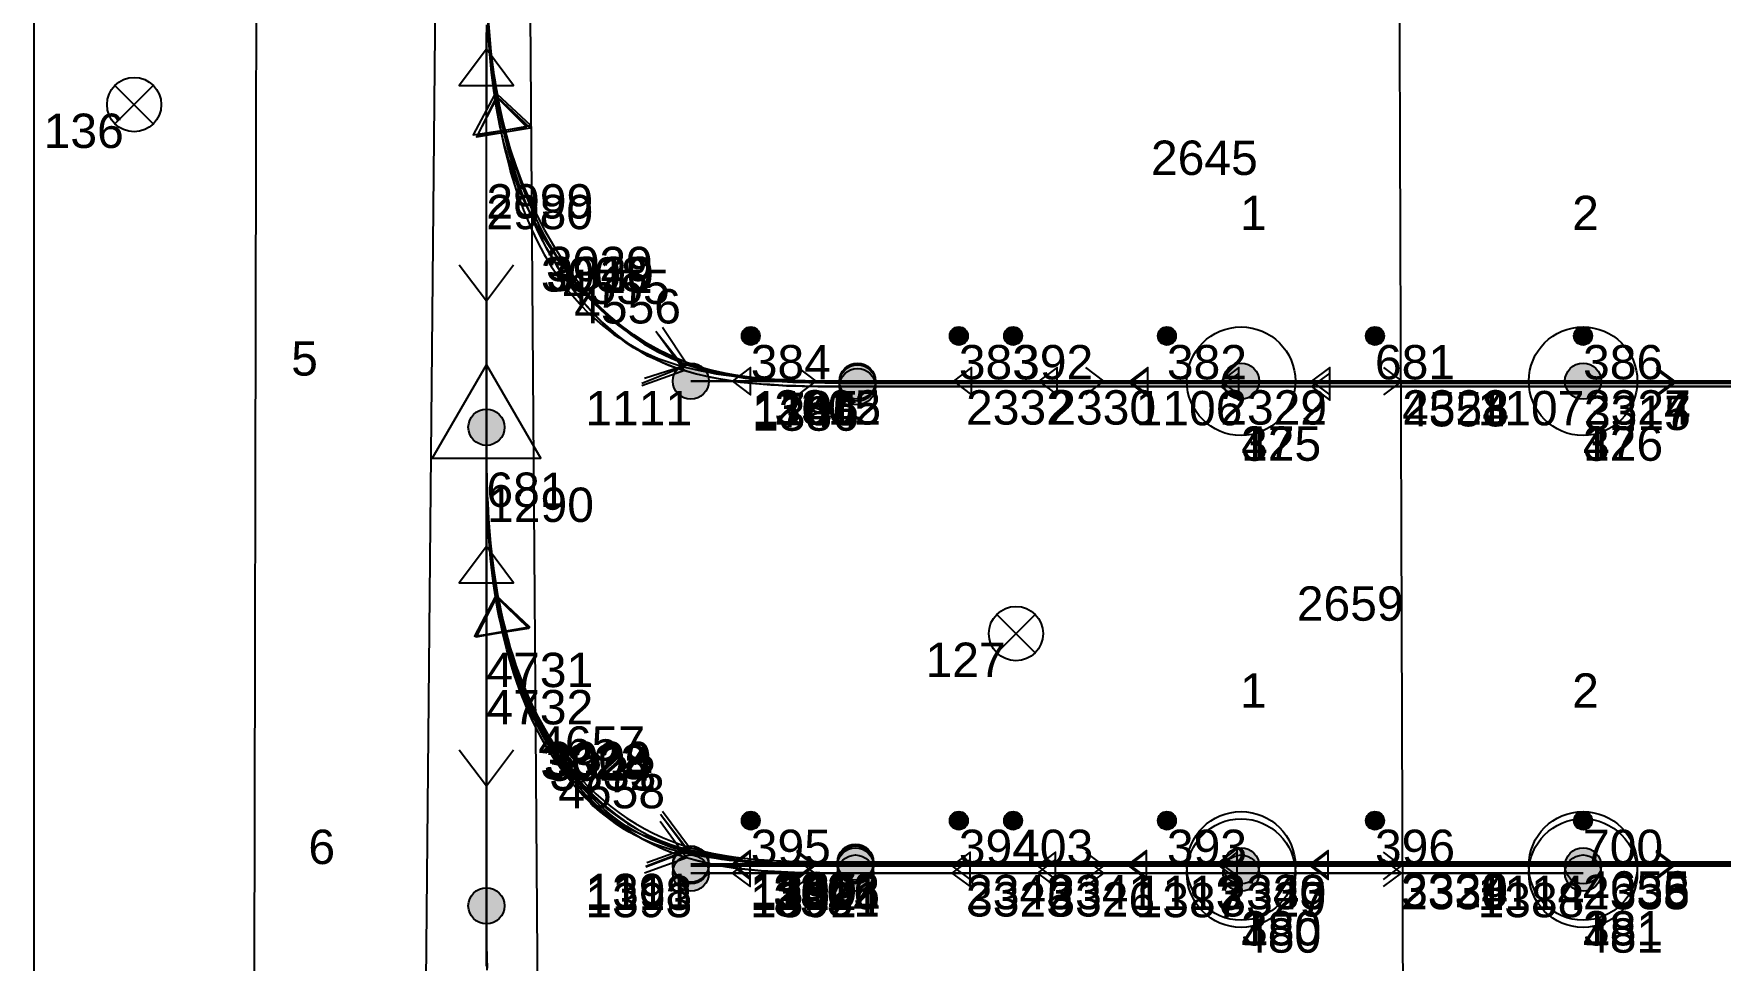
# Model space of a CAD drawing. Header units: millimetres. Extents: x 1508 to 209369, y 3688 to 146097.
# Drawn here: x 152067 to 161389, y 41154 to 46276 of the extents above; entities that cross this region are included whole.
import ezdxf

# ---------------------------------------------------------------- set-up
doc = ezdxf.new("R2010")
doc.units = ezdxf.units.MM
for name, color, linetype, true_color in [('Ndc8_Activity_DuiGao_Erceng', 1, 'Continuous', 0xff0000), ('Ndc8_Activity_DuiGao_ErcengID', 1, 'Continuous', 0xff0000), ('Ndc8_Activity_DuiGao_Sanceng', 1, 'Continuous', 0xff0000), ('Ndc8_Activity_DuiGao_SancengID', 1, 'Continuous', 0xff0000), ('Ndc8_Activity_DuiGao_Yiceng', 1, 'Continuous', 0xff0000), ('Ndc8_Activity_DuiGao_YicengID', 1, 'Continuous', 0xff0000), ('Ndc8_Cluster', 7, 'Continuous', 0x808000), ('Ndc8_DrawingLine', 7, 'Continuous', 0x000000), ('Ndc8_Home_Template', 1, 'Continuous', 0xff0000), ('Ndc8_Home_TemplateID', 1, 'Continuous', 0xff0000), ('Ndc8_Point', 7, 'Continuous', 0x000080), ('Ndc8_PointID', 7, 'Continuous', 0x000080), ('Ndc8_Reflector', 7, 'Continuous', 0x008000), ('Ndc8_ReflectorID', 7, 'Continuous', 0x008000), ('Ndc8_SD2_Bwd_AutoLoadEnabled', 7, 'Continuous', 0x0080c0), ('Ndc8_SD2_Bwd_AutoLoadEnabledID', 7, 'Continuous', 0x0080c0), ('Ndc8_SD2_Bwd_LoadOperation', 5, 'Continuous', 0x0000ff), ('Ndc8_SD2_Bwd_LoadOperationID', 5, 'Continuous', 0x0000ff), ('Ndc8_SD2_Bwd_NoForkAutoAdjust', 5, 'Continuous', 0x0000ff), ('Ndc8_SD2_Bwd_NoForkAutoAdjustID', 5, 'Continuous', 0x0000ff), ('Ndc8_SD2_Forward', 5, 'Continuous', 0x0000ff), ('Ndc8_SD2_ForwardID', 5, 'Continuous', 0x0000ff), ('Ndc8_SD2_Fwd_NoForkAutoAdjust', 5, 'Continuous', 0x0000ff), ('Ndc8_SD2_Fwd_NoForkAutoAdjustID', 5, 'Continuous', 0x0000ff), ('Ndc8_SD2_JiangCha', 5, 'Continuous', 0x0000ff), ('Ndc8_SD2_JiangChaID', 5, 'Continuous', 0x0000ff), ('Ndc8_SD2_Reverse', 5, 'Continuous', 0x0000ff), ('Ndc8_SD2_ReverseID', 5, 'Continuous', 0x0000ff), ('Ndc8_Spot', 1, 'Continuous', 0xff0000), ('Ndc8_SpotID', 1, 'Continuous', 0xff0000), ('Ndc8_Text', 7, 'Continuous', 0x000000)]:
    doc.layers.add(name, color=color, linetype=linetype, true_color=true_color)
doc.styles.add('Ndc8Style', font='arial.ttf', dxfattribs={"height": 0.2})

msp = doc.modelspace()

# ---------------------------------------------------------------- hatches: boundary and pattern name
at = {"layer": 'Ndc8_Point'}
h = msp.add_hatch(color=256, dxfattribs=at)
edge = h.paths.add_edge_path(flags=0)
edge.add_arc((155699, 44355), 100, 0, 360)
h = msp.add_hatch(color=256, dxfattribs=at)
edge = h.paths.add_edge_path(flags=0)
edge.add_arc((156620, 44355), 100, 0, 360)
h = msp.add_hatch(color=256, dxfattribs=at)
edge = h.paths.add_edge_path(flags=0)
edge.add_arc((156620, 44345), 100, 0, 360)
h = msp.add_hatch(color=256, dxfattribs=at)
edge = h.paths.add_edge_path(flags=0)
edge.add_arc((156620, 44325), 100, 0, 360)
h = msp.add_hatch(color=256, dxfattribs=at)
edge = h.paths.add_edge_path(flags=0)
edge.add_arc((158740, 44355), 100, 0, 360)
h = msp.add_hatch(color=256, dxfattribs=at)
edge = h.paths.add_edge_path(flags=0)
edge.add_arc((160630, 44355), 100, 0, 360)
h = msp.add_hatch(color=256, dxfattribs=at)
edge = h.paths.add_edge_path(flags=0)
edge.add_arc((154569, 44100), 100, 0, 360)
h = msp.add_hatch(color=256, dxfattribs=at)
edge = h.paths.add_edge_path(flags=0)
edge.add_arc((155699, 41686), 100, 0, 360)
h = msp.add_hatch(color=256, dxfattribs=at)
edge = h.paths.add_edge_path(flags=0)
edge.add_arc((155699, 41676), 100, 0, 360)
h = msp.add_hatch(color=256, dxfattribs=at)
edge = h.paths.add_edge_path(flags=0)
edge.add_arc((156609, 41696), 100, 0, 360)
h = msp.add_hatch(color=256, dxfattribs=at)
edge = h.paths.add_edge_path(flags=0)
edge.add_arc((156609, 41686), 100, 0, 360)
h = msp.add_hatch(color=256, dxfattribs=at)
edge = h.paths.add_edge_path(flags=0)
edge.add_arc((156609, 41676), 100, 0, 360)
h = msp.add_hatch(color=256, dxfattribs=at)
edge = h.paths.add_edge_path(flags=0)
edge.add_arc((158740, 41676), 100, 0, 360)
h = msp.add_hatch(color=256, dxfattribs=at)
edge = h.paths.add_edge_path(flags=0)
edge.add_arc((160630, 41676), 100, 0, 360)
h = msp.add_hatch(color=256, dxfattribs=at)
edge = h.paths.add_edge_path(flags=0)
edge.add_arc((155699, 41636), 100, 0, 360)
h = msp.add_hatch(color=256, dxfattribs=at)
edge = h.paths.add_edge_path(flags=0)
edge.add_arc((156609, 41636), 100, 0, 360)
h = msp.add_hatch(color=256, dxfattribs=at)
edge = h.paths.add_edge_path(flags=0)
edge.add_arc((158740, 41636), 100, 0, 360)
h = msp.add_hatch(color=256, dxfattribs=at)
edge = h.paths.add_edge_path(flags=0)
edge.add_arc((160630, 41636), 100, 0, 360)
h = msp.add_hatch(color=256, dxfattribs=at)
edge = h.paths.add_edge_path(flags=0)
edge.add_arc((154569, 41455), 100, 0, 360)
at = {"layer": 'Ndc8_Spot'}
h = msp.add_hatch(color=256, dxfattribs=at)
edge = h.paths.add_edge_path(flags=0)
edge.add_arc((156030, 44605), 50, 0, 360)
h = msp.add_hatch(color=256, dxfattribs=at)
edge = h.paths.add_edge_path(flags=0)
edge.add_arc((157180, 44605), 50, 0, 360)
h = msp.add_hatch(color=256, dxfattribs=at)
edge = h.paths.add_edge_path(flags=0)
edge.add_arc((157480, 44605), 50, 0, 360)
h = msp.add_hatch(color=256, dxfattribs=at)
edge = h.paths.add_edge_path(flags=0)
edge.add_arc((158330, 44605), 50, 0, 360)
h = msp.add_hatch(color=256, dxfattribs=at)
edge = h.paths.add_edge_path(flags=0)
edge.add_arc((159480, 44605), 50, 0, 360)
h = msp.add_hatch(color=256, dxfattribs=at)
edge = h.paths.add_edge_path(flags=0)
edge.add_arc((160630, 44605), 50, 0, 360)
h = msp.add_hatch(color=256, dxfattribs=at)
edge = h.paths.add_edge_path(flags=0)
edge.add_arc((156030, 41926), 50, 0, 360)
h = msp.add_hatch(color=256, dxfattribs=at)
edge = h.paths.add_edge_path(flags=0)
edge.add_arc((157180, 41926), 50, 0, 360)
h = msp.add_hatch(color=256, dxfattribs=at)
edge = h.paths.add_edge_path(flags=0)
edge.add_arc((157480, 41926), 50, 0, 360)
h = msp.add_hatch(color=256, dxfattribs=at)
edge = h.paths.add_edge_path(flags=0)
edge.add_arc((158330, 41926), 50, 0, 360)
h = msp.add_hatch(color=256, dxfattribs=at)
edge = h.paths.add_edge_path(flags=0)
edge.add_arc((159480, 41926), 50, 0, 360)
h = msp.add_hatch(color=256, dxfattribs=at)
edge = h.paths.add_edge_path(flags=0)
edge.add_arc((160630, 41926), 50, 0, 360)

# ---------------------------------------------------------------- linework, layer by layer
at = {"layer": 'Ndc8_Activity_DuiGao_Erceng'}
for centre in [(158740, 44355), (160630, 44355), (158740, 41676), (160630, 41676)]:
    msp.add_circle(centre, 300, dxfattribs=at)
at = {"layer": 'Ndc8_Activity_DuiGao_Sanceng'}
for centre in [(158740, 44355), (160630, 44355), (158740, 41636), (160630, 41636)]:
    msp.add_circle(centre, 300, dxfattribs=at)
at = {"layer": 'Ndc8_Activity_DuiGao_Yiceng'}
for centre in [(158740, 44355), (160630, 44355), (158740, 41676), (160630, 41676)]:
    msp.add_circle(centre, 300, dxfattribs=at)
at = {"layer": 'Ndc8_Cluster'}
for points in [[(153314, 55621), (153237, 17442), (159717, 17319), (159585, 55859), (155453, 55679), (155305, 56105), (158582, 58184), (158534, 58615), (155109, 56833), (154791, 57985), (154262, 57994), (153898, 55663)], [(154394, 57933), (154034, 19868), (155009, 19869), (154742, 55801), (158706, 58354), (158574, 58567), (154811, 56554), (154727, 57932)]]:
    msp.add_lwpolyline(points, close=True, dxfattribs=at)
at = {"layer": 'Ndc8_DrawingLine'}
msp.add_line((152067, 53256), (152067, 19650), dxfattribs=at)
at = {"layer": 'Ndc8_Home_Template'}
msp.add_lwpolyline([(154869, 43927), (154269, 43927), (154569, 44446)], close=True, dxfattribs=at)
at = {"layer": 'Ndc8_Point'}
for centre in [(155699, 44355), (156620, 44355), (156620, 44345), (156620, 44325), (158740, 44355), (160630, 44355), (154569, 44100), (155699, 41686), (155699, 41676), (156609, 41696), (156609, 41686), (156609, 41676), (158740, 41676), (160630, 41676), (155699, 41636), (156609, 41636), (158740, 41636), (160630, 41636), (154569, 41455)]:
    msp.add_circle(centre, 100, dxfattribs=at)
at = {"layer": 'Ndc8_Reflector'}
for p, q in [((152728, 45990), (152516, 45778)), ((152516, 45990), (152728, 45778)), ((157602, 43066), (157390, 42854)), ((157390, 43066), (157602, 42854))]:
    msp.add_line(p, q, dxfattribs=at)
for centre in [(152622, 45884), (157496, 42960)]:
    msp.add_circle(centre, 150, dxfattribs=at)
at = {"layer": 'Ndc8_SD2_Bwd_AutoLoadEnabled'}
for points in [[(154579, 46355), (154586, 46266), (154594, 46177), (154604, 46088), (154617, 45998), (154633, 45908), (154652, 45818), (154675, 45728), (154701, 45637), (154701, 45637), (154731, 45546), (154765, 45456), (154804, 45366), (154845, 45277), (154890, 45190), (154939, 45105), (154991, 45022), (155046, 44943), (155105, 44868), (155166, 44796), (155230, 44729), (155297, 44668), (155367, 44612), (155439, 44562), (155439, 44562), (155513, 44519), (155590, 44482), (155669, 44450), (155749, 44424), (155831, 44403), (155915, 44386), (156000, 44372), (156087, 44362), (156174, 44355), (156262, 44350), (156351, 44347), (156440, 44346), (156530, 44345), (156620, 44345)], [(154580, 46289), (154582, 46251), (154585, 46214), (154588, 46178), (154591, 46141), (154595, 46105), (154598, 46069), (154602, 46034), (154607, 45999), (154611, 45963), (154616, 45928), (154622, 45893), (154627, 45859), (154633, 45824), (154633, 45824), (154639, 45789), (154646, 45754), (154653, 45720), (154660, 45685), (154668, 45650), (154676, 45615), (154685, 45581), (154694, 45546), (154703, 45511), (154714, 45476), (154724, 45441), (154736, 45406), (154748, 45371), (154761, 45336), (154761, 45336), (154774, 45301), (154788, 45265), (154803, 45230), (154819, 45195), (154835, 45160), (154852, 45125), (154870, 45090), (154889, 45056), (154908, 45022), (154929, 44988), (154950, 44955), (154972, 44922), (154995, 44890), (155019, 44859), (155019, 44859), (155044, 44829), (155070, 44799), (155096, 44770), (155124, 44741), (155152, 44714), (155181, 44688), (155211, 44662), (155242, 44638), (155274, 44614), (155307, 44592), (155340, 44570), (155374, 44550), (155409, 44531), (155445, 44513), (155445, 44513), (155482, 44497), (155519, 44481), (155557, 44467), (155596, 44454), (155635, 44442), (155675, 44431), (155715, 44421), (155756, 44412), (155797, 44404), (155838, 44396), (155880, 44390), (155923, 44384), (155965, 44379), (156008, 44375), (156008, 44375), (156051, 44371), (156094, 44367), (156137, 44364), (156181, 44362), (156224, 44360), (156268, 44359), (156312, 44357), (156356, 44357), (156400, 44356), (156444, 44355), (156488, 44355), (156532, 44355), (156576, 44355), (156620, 44355)], [(154581, 46312), (154583, 46275), (154586, 46238), (154589, 46202), (154593, 46166), (154597, 46130), (154601, 46094), (154605, 46059), (154610, 46023), (154615, 45987), (154621, 45952), (154627, 45916), (154633, 45881), (154640, 45845), (154640, 45845), (154647, 45809), (154655, 45773), (154663, 45737), (154671, 45702), (154680, 45666), (154690, 45629), (154700, 45593), (154710, 45557), (154721, 45521), (154733, 45485), (154745, 45449), (154757, 45413), (154770, 45377), (154784, 45341), (154784, 45341), (154799, 45305), (154814, 45269), (154830, 45234), (154846, 45198), (154863, 45163), (154881, 45128), (154899, 45093), (154919, 45058), (154939, 45024), (154959, 44990), (154981, 44957), (155003, 44924), (155026, 44891), (155050, 44859), (155050, 44859), (155075, 44828), (155100, 44797), (155127, 44767), (155154, 44737), (155182, 44708), (155210, 44680), (155240, 44653), (155270, 44627), (155301, 44602), (155333, 44578), (155365, 44555), (155399, 44533), (155433, 44513), (155467, 44494), (155467, 44494), (155503, 44476), (155539, 44460), (155576, 44444), (155613, 44430), (155651, 44418), (155689, 44406), (155729, 44395), (155768, 44386), (155808, 44377), (155849, 44369), (155889, 44362), (155931, 44356), (155972, 44350), (156014, 44346), (156014, 44346), (156056, 44342), (156099, 44338), (156141, 44335), (156184, 44333), (156227, 44330), (156270, 44329), (156314, 44328), (156357, 44327), (156401, 44326), (156444, 44325), (156488, 44325), (156532, 44325), (156576, 44325), (156620, 44325)], [(155542, 44654), (155681, 44446), (155443, 44370)], [(155506, 44632), (155660, 44435), (155428, 44343)], [(155516, 44616), (155663, 44414), (155428, 44330)], [(154569, 44100), (154569, 44044), (154569, 43989), (154569, 43933), (154570, 43877), (154571, 43821), (154572, 43764), (154574, 43707), (154577, 43650), (154580, 43592), (154584, 43534), (154589, 43474), (154595, 43415), (154602, 43354), (154610, 43293), (154610, 43293), (154619, 43230), (154630, 43167), (154642, 43104), (154656, 43040), (154671, 42975), (154688, 42911), (154707, 42847), (154727, 42783), (154749, 42719), (154774, 42656), (154800, 42593), (154828, 42532), (154859, 42471), (154892, 42412), (154892, 42412), (154927, 42354), (154964, 42297), (155004, 42242), (155046, 42189), (155090, 42138), (155137, 42089), (155186, 42042), (155236, 41998), (155289, 41956), (155344, 41917), (155401, 41881), (155460, 41848), (155522, 41818), (155585, 41791), (155585, 41791), (155650, 41768), (155717, 41749), (155785, 41732), (155855, 41718), (155926, 41707), (155999, 41698), (156073, 41690), (156148, 41685), (156223, 41681), (156300, 41679), (156376, 41677), (156454, 41676), (156531, 41676), (156609, 41676)], [(154569, 44100), (154569, 44043), (154569, 43986), (154569, 43929), (154570, 43871), (154571, 43814), (154572, 43756), (154574, 43697), (154577, 43639), (154580, 43579), (154584, 43520), (154589, 43459), (154596, 43398), (154603, 43336), (154611, 43273), (154611, 43273), (154621, 43210), (154632, 43146), (154644, 43081), (154658, 43016), (154674, 42950), (154691, 42885), (154710, 42820), (154731, 42756), (154753, 42691), (154778, 42628), (154805, 42566), (154833, 42504), (154864, 42445), (154897, 42386), (154897, 42386), (154932, 42329), (154970, 42274), (155010, 42221), (155052, 42170), (155096, 42121), (155142, 42074), (155191, 42029), (155241, 41987), (155294, 41948), (155349, 41911), (155406, 41877), (155465, 41846), (155526, 41818), (155589, 41794), (155589, 41794), (155653, 41772), (155720, 41754), (155788, 41738), (155858, 41725), (155929, 41715), (156001, 41706), (156075, 41699), (156149, 41694), (156225, 41691), (156301, 41689), (156377, 41687), (156454, 41686), (156532, 41686), (156609, 41686)], [(154569, 44100), (154569, 44040), (154569, 43980), (154569, 43921), (154570, 43861), (154571, 43800), (154573, 43740), (154575, 43679), (154578, 43618), (154581, 43556), (154586, 43494), (154591, 43431), (154598, 43368), (154606, 43304), (154615, 43239), (154615, 43239), (154626, 43174), (154638, 43108), (154651, 43041), (154667, 42975), (154683, 42908), (154702, 42841), (154722, 42775), (154744, 42709), (154768, 42644), (154794, 42580), (154822, 42517), (154851, 42455), (154883, 42394), (154917, 42335), (154917, 42335), (154953, 42278), (154992, 42223), (155032, 42169), (155075, 42118), (155119, 42069), (155166, 42022), (155215, 41978), (155265, 41936), (155318, 41896), (155373, 41860), (155429, 41826), (155488, 41795), (155548, 41768), (155610, 41743), (155610, 41743), (155674, 41722), (155739, 41703), (155806, 41688), (155875, 41675), (155944, 41664), (156015, 41656), (156087, 41649), (156160, 41644), (156234, 41641), (156308, 41638), (156383, 41637), (156458, 41636), (156533, 41636), (156609, 41636)], [(154569, 44100), (154569, 44059), (154569, 44018), (154569, 43976), (154569, 43935), (154570, 43893), (154570, 43852), (154571, 43810), (154572, 43767), (154574, 43724), (154576, 43681), (154578, 43638), (154581, 43594), (154584, 43549), (154588, 43504), (154588, 43504), (154592, 43459), (154597, 43412), (154602, 43366), (154608, 43319), (154615, 43271), (154623, 43223), (154631, 43175), (154641, 43126), (154651, 43078), (154662, 43029), (154674, 42980), (154687, 42931), (154701, 42882), (154716, 42833), (154716, 42833), (154732, 42784), (154750, 42736), (154768, 42687), (154788, 42639), (154809, 42591), (154831, 42544), (154855, 42497), (154880, 42451), (154906, 42406), (154934, 42361), (154963, 42317), (154994, 42274), (155027, 42232), (155061, 42191), (155061, 42191), (155097, 42151), (155134, 42112), (155173, 42075), (155214, 42039), (155256, 42004), (155300, 41971), (155346, 41940), (155393, 41910), (155441, 41882), (155491, 41856), (155543, 41832), (155597, 41810), (155652, 41790), (155708, 41773), (155708, 41773), (155766, 41757), (155825, 41744), (155886, 41733), (155948, 41724), (156011, 41716), (156075, 41710), (156140, 41706), (156205, 41702), (156272, 41699), (156338, 41698), (156406, 41697), (156473, 41696), (156541, 41696), (156609, 41696)], [(155532, 41961), (155684, 41763), (155451, 41672)], [(155535, 41957), (155685, 41757), (155451, 41669)], [(155543, 41979), (155691, 41778), (155456, 41692)], [(155529, 41923), (155677, 41721), (155442, 41635)], [(154569, 41455), (154569, 41399), (154569, 41344), (154569, 41288), (154570, 41232), (154571, 41176), (154572, 41120)], [(154569, 41455), (154569, 41398), (154569, 41341), (154569, 41283), (154570, 41226), (154571, 41168), (154573, 41110)]]:
    msp.add_lwpolyline(points, dxfattribs=at)
at = {"layer": 'Ndc8_SD2_Bwd_LoadOperation'}
for points in [[(157880, 44430), (157980, 44355), (157880, 44280)], [(159528, 44430), (159628, 44355), (159528, 44280)], [(161035, 44430), (161135, 44355), (161035, 44280)], [(161035, 44420), (161135, 44345), (161035, 44270)], [(155699, 44355), (158740, 44355)], [(156620, 44355), (160630, 44355)], [(156620, 44355), (162640, 44355)], [(156620, 44355), (164650, 44355)], [(156620, 44355), (166660, 44355)], [(156620, 44345), (162640, 44345)], [(156620, 44325), (164650, 44325)], [(156620, 44325), (166660, 44325)], [(161032, 41761), (161132, 41686), (161032, 41611)], [(155699, 41676), (158740, 41676)], [(156609, 41696), (164650, 41696)], [(156609, 41686), (162640, 41686)], [(156609, 41686), (166660, 41686)], [(156609, 41676), (160630, 41676)], [(156609, 41676), (162640, 41676)], [(156609, 41676), (164650, 41676)], [(156609, 41676), (166660, 41676)], [(157880, 41751), (157980, 41676), (157880, 41601)], [(157880, 41711), (157980, 41636), (157880, 41561)], [(159525, 41751), (159625, 41676), (159525, 41601)], [(159525, 41711), (159625, 41636), (159525, 41561)], [(161032, 41751), (161132, 41676), (161032, 41601)], [(155699, 41636), (158740, 41636)], [(156609, 41636), (160630, 41636)]]:
    msp.add_lwpolyline(points, dxfattribs=at)
at = {"layer": 'Ndc8_SD2_Bwd_NoForkAutoAdjust'}
for points in [[(156290, 44430), (156390, 44355), (156290, 44280)], [(155699, 44355), (156620, 44355)], [(156282, 41761), (156382, 41686), (156282, 41611)], [(155699, 41686), (156609, 41686)], [(155699, 41676), (156609, 41676)], [(156282, 41751), (156382, 41676), (156282, 41601)], [(156282, 41711), (156382, 41636), (156282, 41561)], [(155699, 41636), (156609, 41636)]]:
    msp.add_lwpolyline(points, dxfattribs=at)
at = {"layer": 'Ndc8_SD2_Forward'}
for points in [[(154569, 44100), (154569, 44167), (154569, 44235), (154569, 44302), (154569, 44369), (154569, 44436), (154569, 44503), (154569, 44570), (154569, 44637), (154569, 44704), (154569, 44770), (154569, 44837), (154569, 44903), (154569, 44970), (154569, 45036), (154569, 45036), (154569, 45101), (154569, 45167), (154569, 45232), (154569, 45298), (154569, 45363), (154569, 45428), (154569, 45494), (154569, 45559), (154569, 45624), (154569, 45689), (154569, 45755), (154569, 45820), (154569, 45886), (154569, 45952), (154569, 45952), (154569, 46017), (154569, 46084), (154569, 46150), (154569, 46217), (154569, 46283)], [(154569, 46190), (154419, 45990), (154719, 45990), (154569, 46190)], [(154569, 41455), (154569, 41518), (154569, 41581), (154569, 41645), (154569, 41708), (154569, 41772), (154569, 41837), (154569, 41902), (154569, 41968), (154569, 42034), (154569, 42102), (154569, 42170), (154569, 42239), (154569, 42310), (154569, 42381), (154569, 42381), (154569, 42454), (154569, 42528), (154569, 42603), (154569, 42678), (154569, 42754), (154569, 42829), (154569, 42904), (154569, 42978), (154569, 43052), (154569, 43124), (154569, 43194), (154569, 43263), (154569, 43329), (154569, 43394), (154569, 43394), (154569, 43455), (154569, 43514), (154569, 43571), (154569, 43626), (154569, 43679), (154569, 43730), (154569, 43780), (154569, 43828), (154569, 43875), (154569, 43921), (154569, 43966), (154569, 44011), (154569, 44056), (154569, 44100)], [(154569, 43441), (154419, 43241), (154719, 43241), (154569, 43441)], [(154569, 41124), (154569, 41167), (154569, 41209), (154569, 41248), (154569, 41285), (154569, 41321), (154569, 41355), (154569, 41389), (154569, 41422), (154569, 41455)]]:
    msp.add_lwpolyline(points, dxfattribs=at)
at = {"layer": 'Ndc8_SD2_Fwd_NoForkAutoAdjust'}
for points in [[(155929, 44355), (156029, 44280), (156029, 44430), (155929, 44355)], [(157150, 44355), (157250, 44280), (157250, 44430), (157150, 44355)], [(157623, 44355), (157723, 44280), (157723, 44430), (157623, 44355)], [(158125, 44355), (158225, 44280), (158225, 44430), (158125, 44355)], [(158125, 44345), (158225, 44270), (158225, 44420), (158125, 44345)], [(158628, 44355), (158728, 44280), (158728, 44430), (158628, 44355)], [(158628, 44325), (158728, 44250), (158728, 44400), (158628, 44325)], [(159130, 44355), (159230, 44280), (159230, 44430), (159130, 44355)], [(159130, 44325), (159230, 44250), (159230, 44400), (159130, 44325)], [(156620, 44355), (155699, 44355)], [(166660, 44355), (156620, 44355)], [(164650, 44355), (156620, 44355)], [(162640, 44355), (156620, 44355)], [(160630, 44355), (156620, 44355)], [(158740, 44355), (156620, 44355)], [(162640, 44345), (156620, 44345)], [(164650, 44325), (156620, 44325)], [(166660, 44325), (156620, 44325)], [(155927, 41686), (156027, 41611), (156027, 41761), (155927, 41686)], [(158117, 41686), (158217, 41611), (158217, 41761), (158117, 41686)], [(158619, 41696), (158719, 41621), (158719, 41771), (158619, 41696)], [(159122, 41686), (159222, 41611), (159222, 41761), (159122, 41686)], [(156609, 41686), (155699, 41686)], [(156609, 41676), (155699, 41676)], [(155927, 41676), (156027, 41601), (156027, 41751), (155927, 41676)], [(155927, 41636), (156027, 41561), (156027, 41711), (155927, 41636)], [(164650, 41696), (156609, 41696)], [(162640, 41686), (156609, 41686)], [(166660, 41686), (156609, 41686)], [(166660, 41676), (156609, 41676)], [(164650, 41676), (156609, 41676)], [(162640, 41676), (156609, 41676)], [(160630, 41676), (156609, 41676)], [(158740, 41676), (156609, 41676)], [(157142, 41676), (157242, 41601), (157242, 41751), (157142, 41676)], [(157142, 41636), (157242, 41561), (157242, 41711), (157142, 41636)], [(157614, 41676), (157714, 41601), (157714, 41751), (157614, 41676)], [(157614, 41636), (157714, 41561), (157714, 41711), (157614, 41636)], [(158117, 41676), (158217, 41601), (158217, 41751), (158117, 41676)], [(158619, 41676), (158719, 41601), (158719, 41751), (158619, 41676)], [(159122, 41676), (159222, 41601), (159222, 41751), (159122, 41676)], [(156609, 41636), (155699, 41636)], [(158740, 41636), (156609, 41636)], [(160630, 41636), (156609, 41636)]]:
    msp.add_lwpolyline(points, dxfattribs=at)
at = {"layer": 'Ndc8_SD2_JiangCha'}
for points in [[(156620, 44345), (156540, 44345), (156459, 44346), (156379, 44347), (156299, 44349), (156219, 44353), (156140, 44359), (156061, 44367), (155982, 44378), (155904, 44393), (155827, 44410), (155751, 44432), (155675, 44458), (155601, 44489), (155527, 44525), (155527, 44525), (155454, 44566), (155383, 44612), (155313, 44663), (155245, 44720), (155179, 44780), (155115, 44845), (155054, 44914), (154996, 44987), (154941, 45063), (154890, 45142), (154842, 45224), (154798, 45309), (154758, 45397), (154723, 45487), (154723, 45487), (154692, 45578), (154666, 45672), (154644, 45767), (154625, 45864), (154610, 45962), (154598, 46062), (154588, 46163), (154581, 46264), (154576, 46367)], [(156620, 44355), (156562, 44355), (156504, 44355), (156446, 44356), (156388, 44356), (156330, 44357), (156273, 44359), (156217, 44362), (156161, 44365), (156106, 44369), (156051, 44374), (155998, 44381), (155945, 44388), (155894, 44397), (155843, 44408), (155843, 44408), (155794, 44420), (155746, 44433), (155699, 44448), (155654, 44465), (155609, 44483), (155566, 44502), (155524, 44522), (155483, 44544), (155443, 44567), (155405, 44590), (155367, 44615), (155331, 44641), (155296, 44667), (155263, 44694), (155263, 44694), (155230, 44722), (155199, 44751), (155168, 44780), (155139, 44810), (155111, 44841), (155084, 44872), (155058, 44904), (155032, 44937), (155008, 44970), (154984, 45004), (154962, 45039), (154940, 45075), (154918, 45111), (154898, 45148), (154898, 45148), (154878, 45185), (154859, 45223), (154841, 45262), (154823, 45301), (154806, 45341), (154789, 45381), (154773, 45421), (154758, 45462), (154744, 45503), (154730, 45545), (154717, 45586), (154704, 45628), (154692, 45670), (154681, 45712), (154681, 45712), (154670, 45754), (154660, 45796), (154651, 45838), (154642, 45880), (154634, 45922), (154626, 45964), (154619, 46007), (154612, 46049), (154606, 46091), (154601, 46133), (154596, 46175), (154592, 46217), (154588, 46259), (154584, 46301)], [(156620, 44325), (156571, 44325), (156522, 44325), (156473, 44325), (156425, 44326), (156376, 44326), (156327, 44327), (156279, 44329), (156231, 44330), (156183, 44333), (156135, 44336), (156087, 44339), (156040, 44343), (155993, 44348), (155946, 44354), (155946, 44354), (155900, 44360), (155854, 44368), (155808, 44377), (155763, 44387), (155718, 44398), (155674, 44410), (155630, 44424), (155587, 44439), (155545, 44456), (155503, 44474), (155462, 44494), (155422, 44517), (155382, 44540), (155344, 44566), (155344, 44566), (155306, 44595), (155269, 44625), (155232, 44656), (155197, 44690), (155163, 44725), (155130, 44762), (155097, 44800), (155066, 44839), (155036, 44880), (155007, 44921), (154979, 44963), (154952, 45006), (154926, 45049), (154902, 45093), (154902, 45093), (154879, 45137), (154856, 45182), (154835, 45227), (154816, 45272), (154797, 45317), (154779, 45362), (154762, 45408), (154747, 45453), (154732, 45499), (154718, 45545), (154705, 45590), (154692, 45635), (154681, 45680), (154670, 45725), (154670, 45725), (154660, 45770), (154650, 45815), (154641, 45859), (154633, 45903), (154626, 45947), (154619, 45991), (154612, 46034), (154607, 46077), (154601, 46120), (154597, 46162), (154592, 46204), (154588, 46246), (154585, 46288)], [(154614, 45937), (154495, 45717), (154791, 45761), (154614, 45937)], [(154629, 45927), (154515, 45705), (154811, 45755), (154629, 45927)], [(154631, 45939), (154519, 45715), (154815, 45769), (154631, 45939)], [(156609, 41676), (156565, 41676), (156520, 41676), (156476, 41676), (156432, 41676), (156388, 41677), (156344, 41678), (156300, 41679), (156256, 41680), (156213, 41681), (156169, 41683), (156126, 41686), (156083, 41689), (156040, 41692), (155997, 41696), (155997, 41696), (155954, 41701), (155912, 41706), (155870, 41712), (155829, 41719), (155788, 41727), (155747, 41735), (155707, 41745), (155667, 41755), (155628, 41766), (155590, 41778), (155553, 41792), (155516, 41806), (155479, 41822), (155444, 41839), (155444, 41839), (155410, 41857), (155376, 41876), (155343, 41896), (155311, 41918), (155280, 41940), (155250, 41964), (155220, 41989), (155192, 42014), (155164, 42040), (155137, 42068), (155110, 42096), (155085, 42124), (155060, 42154), (155036, 42184), (155036, 42184), (155012, 42214), (154990, 42246), (154968, 42277), (154946, 42309), (154926, 42342), (154906, 42375), (154887, 42408), (154868, 42442), (154851, 42475), (154834, 42509), (154817, 42543), (154802, 42577), (154787, 42611), (154772, 42645), (154772, 42645), (154759, 42679), (154746, 42713), (154734, 42746), (154722, 42780), (154711, 42814), (154700, 42847), (154690, 42881), (154681, 42915), (154672, 42949), (154664, 42982), (154656, 43016), (154648, 43050), (154641, 43084), (154635, 43118), (154635, 43118), (154628, 43153), (154622, 43187), (154617, 43222), (154612, 43256), (154607, 43291), (154602, 43326), (154598, 43361), (154594, 43396), (154591, 43431), (154588, 43466), (154585, 43501), (154582, 43536), (154580, 43571), (154578, 43606), (154578, 43606), (154576, 43642), (154575, 43677), (154573, 43712), (154572, 43747), (154571, 43783), (154571, 43818), (154570, 43853), (154570, 43888), (154569, 43924), (154569, 43959), (154569, 43994), (154569, 44029), (154569, 44065), (154569, 44100)], [(156609, 41686), (156565, 41686), (156522, 41686), (156478, 41686), (156434, 41686), (156391, 41687), (156347, 41687), (156304, 41688), (156260, 41689), (156217, 41690), (156173, 41691), (156130, 41693), (156087, 41695), (156043, 41698), (156000, 41701), (156000, 41701), (155957, 41704), (155914, 41708), (155871, 41713), (155828, 41718), (155786, 41724), (155744, 41731), (155702, 41739), (155661, 41748), (155621, 41758), (155581, 41769), (155542, 41781), (155503, 41794), (155466, 41809), (155429, 41825), (155429, 41825), (155393, 41843), (155358, 41862), (155323, 41883), (155290, 41905), (155258, 41928), (155227, 41952), (155196, 41977), (155167, 42003), (155138, 42030), (155110, 42057), (155084, 42086), (155058, 42115), (155033, 42144), (155009, 42175), (155009, 42175), (154986, 42205), (154964, 42236), (154943, 42267), (154923, 42298), (154903, 42330), (154885, 42362), (154867, 42395), (154850, 42427), (154833, 42460), (154818, 42494), (154803, 42527), (154788, 42561), (154775, 42594), (154762, 42628), (154762, 42628), (154749, 42662), (154737, 42697), (154726, 42731), (154715, 42766), (154705, 42801), (154695, 42835), (154685, 42870), (154676, 42906), (154668, 42941), (154660, 42976), (154652, 43012), (154645, 43047), (154638, 43083), (154632, 43118), (154632, 43118), (154626, 43154), (154620, 43190), (154615, 43226), (154610, 43262), (154605, 43297), (154601, 43333), (154597, 43369), (154593, 43405), (154590, 43441), (154587, 43476), (154584, 43512), (154582, 43547), (154579, 43583), (154578, 43618), (154578, 43618), (154576, 43653), (154574, 43688), (154573, 43723), (154572, 43757), (154571, 43792), (154571, 43826), (154570, 43861), (154570, 43895), (154569, 43929), (154569, 43964), (154569, 43998), (154569, 44032), (154569, 44066), (154569, 44100)], [(156609, 41636), (156534, 41636), (156458, 41636), (156383, 41637), (156309, 41638), (156235, 41641), (156161, 41644), (156088, 41649), (156016, 41656), (155946, 41664), (155876, 41675), (155807, 41688), (155740, 41703), (155675, 41721), (155611, 41742), (155611, 41742), (155549, 41767), (155489, 41794), (155430, 41825), (155374, 41858), (155319, 41895), (155266, 41934), (155216, 41975), (155167, 42020), (155120, 42066), (155075, 42115), (155033, 42166), (154992, 42219), (154954, 42275), (154918, 42332), (154918, 42332), (154884, 42390), (154852, 42451), (154822, 42513), (154794, 42576), (154768, 42640), (154744, 42705), (154722, 42770), (154702, 42836), (154683, 42903), (154667, 42970), (154651, 43036), (154638, 43103), (154626, 43169), (154615, 43234), (154615, 43234), (154606, 43299), (154598, 43363), (154591, 43427), (154586, 43490), (154581, 43552), (154578, 43614), (154575, 43676), (154573, 43737), (154571, 43798), (154570, 43859), (154569, 43919), (154569, 43980), (154569, 44040), (154569, 44100)], [(156609, 41696), (156563, 41696), (156517, 41696), (156471, 41696), (156425, 41697), (156379, 41697), (156333, 41698), (156287, 41699), (156242, 41700), (156196, 41702), (156150, 41704), (156105, 41707), (156059, 41710), (156014, 41714), (155969, 41718), (155969, 41718), (155924, 41723), (155879, 41729), (155834, 41736), (155790, 41743), (155746, 41752), (155702, 41761), (155660, 41771), (155617, 41782), (155576, 41794), (155535, 41807), (155495, 41821), (155456, 41836), (155418, 41852), (155380, 41870), (155380, 41870), (155345, 41888), (155310, 41908), (155276, 41929), (155243, 41951), (155211, 41975), (155180, 41999), (155151, 42025), (155122, 42052), (155094, 42080), (155066, 42108), (155040, 42138), (155015, 42169), (154990, 42201), (154966, 42234), (154966, 42234), (154943, 42269), (154920, 42304), (154898, 42339), (154877, 42376), (154857, 42414), (154837, 42452), (154819, 42491), (154800, 42531), (154783, 42572), (154766, 42613), (154750, 42654), (154735, 42696), (154721, 42739), (154707, 42782), (154707, 42782), (154694, 42826), (154682, 42870), (154670, 42914), (154660, 42959), (154650, 43004), (154640, 43049), (154631, 43095), (154623, 43141), (154616, 43187), (154609, 43234), (154603, 43280), (154597, 43327), (154592, 43375), (154588, 43422), (154588, 43422), (154584, 43470), (154581, 43518), (154578, 43566), (154576, 43614), (154574, 43662), (154573, 43710), (154571, 43759), (154570, 43807), (154570, 43856), (154569, 43905), (154569, 43953), (154569, 44002), (154569, 44051), (154569, 44100)], [(154619, 43166), (154503, 42945), (154799, 42992), (154619, 43166)], [(154624, 43164), (154508, 42943), (154804, 42990), (154624, 43164)], [(154625, 43169), (154511, 42946), (154807, 42997), (154625, 43169)], [(154626, 43165), (154512, 42942), (154808, 42994), (154626, 43165)], [(154571, 41139), (154571, 41174), (154570, 41209), (154570, 41244), (154569, 41279), (154569, 41314), (154569, 41350), (154569, 41385), (154569, 41420), (154569, 41455)], [(154573, 41099), (154571, 41159), (154570, 41218), (154569, 41278), (154569, 41337), (154569, 41396), (154569, 41455)]]:
    msp.add_lwpolyline(points, dxfattribs=at)
at = {"layer": 'Ndc8_SD2_Reverse'}
for points in [[(154569, 46325), (154569, 46271), (154569, 46214), (154569, 46156), (154569, 46095), (154569, 46032), (154569, 45969), (154569, 45904), (154568, 45838), (154568, 45771), (154568, 45704), (154568, 45636), (154568, 45569), (154568, 45501), (154568, 45435), (154568, 45435), (154568, 45369), (154568, 45304), (154568, 45240), (154568, 45177), (154568, 45115), (154568, 45054), (154569, 44994), (154569, 44936), (154569, 44880), (154569, 44825), (154569, 44771), (154569, 44720), (154569, 44670), (154569, 44622), (154569, 44622), (154569, 44577), (154569, 44533), (154569, 44490), (154569, 44450), (154569, 44411), (154569, 44373), (154569, 44336), (154569, 44301), (154569, 44266), (154569, 44232), (154569, 44198), (154569, 44165), (154569, 44133), (154569, 44100)], [(154719, 44997), (154569, 44797), (154419, 44997)], [(154569, 44100), (154569, 44028), (154569, 43955), (154569, 43883), (154569, 43811), (154569, 43739), (154569, 43668), (154569, 43597), (154569, 43527), (154569, 43458), (154569, 43389), (154569, 43321), (154569, 43255), (154569, 43189), (154569, 43124), (154569, 43124), (154569, 43061), (154569, 42998), (154569, 42937), (154569, 42876), (154569, 42816), (154569, 42757), (154569, 42698), (154569, 42640), (154569, 42582), (154569, 42525), (154569, 42467), (154569, 42409), (154569, 42351), (154569, 42293), (154569, 42293), (154569, 42235), (154569, 42176), (154569, 42117), (154569, 42058), (154569, 41998), (154569, 41939), (154569, 41879), (154569, 41818), (154569, 41758), (154569, 41698), (154569, 41637), (154569, 41576), (154569, 41516), (154569, 41455)], [(154719, 42316), (154569, 42116), (154419, 42316)], [(154569, 41455), (154569, 41400), (154569, 41345), (154569, 41289), (154569, 41233), (154569, 41176), (154569, 41119)]]:
    msp.add_lwpolyline(points, dxfattribs=at)
at = {"layer": 'Ndc8_Spot'}
for centre in [(156030, 44605), (157180, 44605), (157480, 44605), (158330, 44605), (159480, 44605), (160630, 44605), (156030, 41926), (157180, 41926), (157480, 41926), (158330, 41926), (159480, 41926), (160630, 41926)]:
    msp.add_circle(centre, 50, dxfattribs=at)

# ---------------------------------------------------------------- texts
at = {"layer": 'Ndc8_Activity_DuiGao_ErcengID', "style": 'Ndc8Style'}
for s, p in [('325', (158740, 43915)), ('326', (160630, 43915)), ('330', (158740, 41236)), ('331', (160630, 41236))]:
    msp.add_text(s, height=190, dxfattribs=at).set_placement(p)
at = {"layer": 'Ndc8_Activity_DuiGao_SancengID', "style": 'Ndc8Style'}
for s, p in [('475', (158740, 43915)), ('476', (160630, 43915)), ('480', (158740, 41196)), ('481', (160630, 41196))]:
    msp.add_text(s, height=190, dxfattribs=at).set_placement(p)
at = {"layer": 'Ndc8_Activity_DuiGao_YicengID', "style": 'Ndc8Style'}
for s, p in [('175', (158740, 43915)), ('176', (160630, 43915)), ('180', (158740, 41236)), ('181', (160630, 41236))]:
    msp.add_text(s, height=190, dxfattribs=at).set_placement(p)
at = {"layer": 'Ndc8_Home_TemplateID', "style": 'Ndc8Style'}
msp.add_text('681', height=190, dxfattribs=at).set_placement((154569, 43660))
at = {"layer": 'Ndc8_PointID', "style": 'Ndc8Style'}
for s, p in [('1111', (155116, 44111)), ('1105', (156037, 44111)), ('1744', (156037, 44101)), ('1106', (158157, 44111)), ('1107', (160047, 44111)), ('1386', (156037, 44081)), ('1290', (154573, 43577)), ('1391', (155116, 41442)), ('1118', (155116, 41432)), ('1393', (155116, 41392)), ('1787', (156026, 41452)), ('1390', (156026, 41442)), ('1112', (156026, 41432)), ('1392', (156026, 41392)), ('1113', (158157, 41432)), ('1387', (158157, 41392)), ('1114', (160047, 41432)), ('1388', (160047, 41392))]:
    msp.add_text(s, height=190, dxfattribs=at).set_placement(p)
at = {"layer": 'Ndc8_ReflectorID', "style": 'Ndc8Style'}
for s, p in [('136', (152122, 45644)), ('127', (156996, 42720))]:
    msp.add_text(s, height=190, dxfattribs=at).set_placement(p)
at = {"layer": 'Ndc8_SD2_Bwd_AutoLoadEnabledID', "style": 'Ndc8Style'}
for s, p in [('3008', (154870, 44850)), ('3319', (154899, 44853)), ('4555', (154991, 44782)), ('4657', (154855, 42257)), ('3009', (154892, 42172)), ('3324', (154897, 42146)), ('3332', (154917, 42095))]:
    msp.add_text(s, height=190, dxfattribs=at).set_placement(p)
at = {"layer": 'Ndc8_SD2_Bwd_LoadOperationID', "style": 'Ndc8Style'}
for s, p in [('2332', (157220, 44115)), ('2322', (158625, 44115)), ('4553', (159630, 44105)), ('2323', (159630, 44115)), ('3315', (160635, 44085)), ('2324', (160635, 44115)), ('3325', (157220, 41396)), ('2343', (157220, 41436)), ('3327', (158620, 41396)), ('2333', (158620, 41436)), ('3328', (159625, 41446)), ('2334', (159625, 41436)), ('4655', (160630, 41456)), ('2335', (160630, 41436))]:
    msp.add_text(s, height=190, dxfattribs=at).set_placement(p)
at = {"layer": 'Ndc8_SD2_Bwd_NoForkAutoAdjustID', "style": 'Ndc8Style'}
for s, p in [('3302', (156160, 44115)), ('3322', (156154, 41446)), ('3303', (156154, 41436)), ('3334', (156154, 41396))]:
    msp.add_text(s, height=190, dxfattribs=at).set_placement(p)
at = {"layer": 'Ndc8_SD2_ForwardID', "style": 'Ndc8Style'}
for s, p in [('2999', (154569, 45254)), ('4731', (154569, 42664))]:
    msp.add_text(s, height=190, dxfattribs=at).set_placement(p)
at = {"layer": 'Ndc8_SD2_Fwd_NoForkAutoAdjustID', "style": 'Ndc8Style'}
for s, p in [('2615', (156160, 44115)), ('2330', (157680, 44115)), ('2329', (158625, 44115)), ('4554', (159630, 44105)), ('2328', (159630, 44115)), ('3317', (160635, 44085)), ('2327', (160635, 44115)), ('3321', (156154, 41446)), ('3331', (156154, 41396)), ('2616', (156154, 41436)), ('3326', (157675, 41396)), ('2341', (157675, 41436)), ('3329', (158620, 41396)), ('2340', (158620, 41436)), ('3330', (159625, 41446)), ('2339', (159625, 41436)), ('4656', (160630, 41456)), ('2338', (160630, 41436))]:
    msp.add_text(s, height=190, dxfattribs=at).set_placement(p)
at = {"layer": 'Ndc8_SD2_JiangChaID', "style": 'Ndc8Style'}
for s, p in [('3029', (154898, 44908)), ('3320', (154902, 44853)), ('4556', (155054, 44674)), ('3323', (154867, 42155)), ('3028', (154887, 42168)), ('3333', (154918, 42092)), ('4658', (154966, 41994))]:
    msp.add_text(s, height=190, dxfattribs=at).set_placement(p)
at = {"layer": 'Ndc8_SD2_ReverseID', "style": 'Ndc8Style'}
for s, p in [('2980', (154568, 45195)), ('4732', (154569, 42458))]:
    msp.add_text(s, height=190, dxfattribs=at).set_placement(p)
at = {"layer": 'Ndc8_SpotID', "style": 'Ndc8Style'}
for s, p in [('384', (156030, 44365)), ('383', (157180, 44365)), ('392', (157480, 44365)), ('382', (158330, 44365)), ('681', (159480, 44365)), ('386', (160630, 44365)), ('395', (156030, 41686)), ('394', (157180, 41686)), ('403', (157480, 41686)), ('393', (158330, 41686)), ('396', (159480, 41686)), ('700', (160630, 41686))]:
    msp.add_text(s, height=190, dxfattribs=at).set_placement(p)
at = {"layer": 'Ndc8_Text', "char_height": 190, "attachment_point": 1, "style": 'Ndc8Style'}
for s, insert, width in [('2645', (158242, 45685), 1288), ('1', (158734, 45380), 322), ('2', (160570, 45380), 322), ('5', (153490, 44576), 322), ('2659', (159048, 43221), 1288), ('1', (158734, 42740), 322), ('2', (160570, 42740), 322), ('6', (153585, 41876), 322)]:
    msp.add_mtext(s, dxfattribs=dict(at, insert=insert, width=width))

doc.saveas('drawing.dxf')
